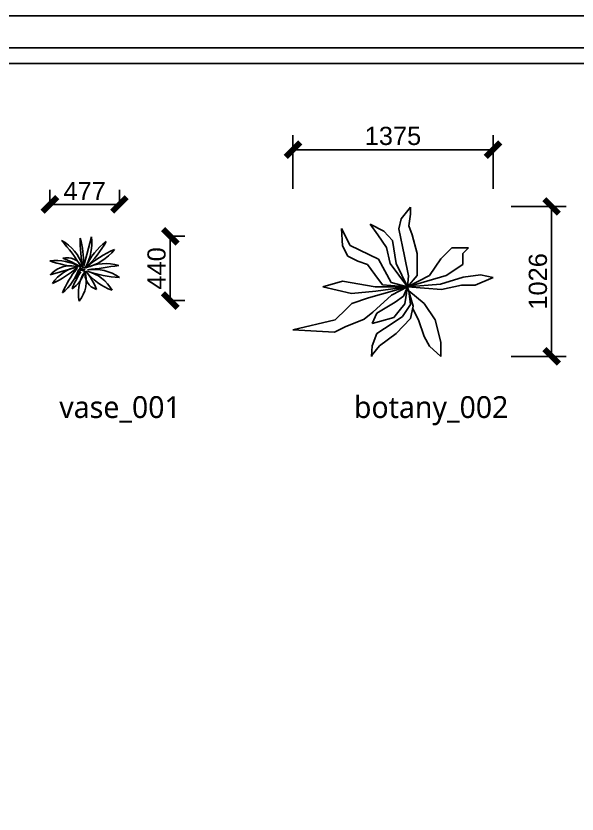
# Model space of a CAD drawing. Extents: x 96704 to 336282, y 34580 to 122302.
# Drawn here: x 143087 to 146942, y 99106 to 104589 of the extents above; entities that cross this region are included whole.
import ezdxf

# ---------------------------------------------------------------- set-up
doc = ezdxf.new("R2010")
doc.units = 0
doc.header["$LTSCALE"] = 1000
doc.header["$MEASUREMENT"] = 0
doc.layers.add('A-WINDOW-门窗', color=153, linetype='Continuous')
doc.layers.add('FF-PLANTS', color=86, linetype='Continuous')
doc.styles.add('ar', font='arial.ttf')
doc.styles.get("Standard").update_dxf_attribs({"font": 'gbenor.shx', "bigfont": 'gbcbig.shx'})
doc.dimstyles.new('1-50', dxfattribs={"dimscale": 50, "dimtxt": 2.5, "dimasz": 2, "dimexe": 2, "dimexo": 2.5, "dimgap": 0.6, "dimtad": 1, "dimdec": 0, "dimrnd": 0.005, "dimzin": 0, "dimdsep": 46, "dimtxsty": 'ar', "dimblk": 'ARCHTICK', "dimcen": 0.125, "dimclrd": 44, "dimclre": 44, "dimclrt": 50, "dimadec": 0, "dimazin": 0, "dimtfac": 1, "dimtdec": 0, "dimtix": 1, "dimtmove": 1, "dimatfit": 3, "dimldrblk": 'DOT', "dimfxl": 1, "dimtvp": 1, "dimtolj": 1, "dimtzin": 0, "dimarcsym": 0})

# ---------------------------------------------------------------- blocks, each defined once
blk = doc.blocks.new('图框2')
at = {"color": 251}
blk.add_line((25026.8, 17757), (372.5, 17757), dxfattribs=at)
blk.add_line((24852.9, 17583.2), (546.3, 17583.2))
blk.add_lwpolyline([(-25.1, 145.5), (25374.5, 145.5), (25374.5, 18104.8), (-25.1, 18104.8)], close=True)
blk = doc.blocks.new('_ArchTick')
at = {"color": 0, "linetype": 'ByBlock', "const_width": 0.4}
blk.add_lwpolyline([(-0.5, -0.5), (0.5, 0.5)], dxfattribs=at)
blk = doc.blocks.new('*D133')
at = {"layer": 'A-WINDOW-门窗', "color": 3, "lineweight": -2, "transparency": 16777216}
for p, q in [((143320.7, 103274), (143320.7, 103394.1)), ((143797.7, 103274), (143797.7, 103394.1)), ((143320.7, 103294.1), (143797.7, 103294.1))]:
    blk.add_line(p, q, dxfattribs=at)
at = {"layer": 'Defpoints', "color": 0, "transparency": 16777216}
for p in [(143797.7, 103294.1), (143320.7, 103149), (143797.7, 103149)]:
    blk.add_point(p, dxfattribs=at)
at = {"layer": 'A-WINDOW-门窗', "color": 3, "lineweight": -2, "transparency": 16777216, "xscale": 100, "yscale": 100, "zscale": 100, "rotation": 180}
blk.add_blockref('_ArchTick', (143320.7, 103294.1), dxfattribs=at)
at = {"layer": 'A-WINDOW-门窗', "color": 3, "lineweight": -2, "transparency": 16777216, "xscale": 100, "yscale": 100, "zscale": 100}
blk.add_blockref('_ArchTick', (143797.7, 103294.1), dxfattribs=at)
at = {"layer": 'A-WINDOW-门窗', "color": 255, "transparency": 16777216, "insert": (143559.2, 103386.6), "char_height": 125, "attachment_point": 5, "style": 'ar'}
blk.add_mtext('\\A1;477', dxfattribs=at)
blk = doc.blocks.new('_Dot')
at = {"color": 0, "linetype": 'ByBlock', "lineweight": -2}
blk.add_line((-0.5, 0), (-1, 0), dxfattribs=at)
at = {"color": 0, "linetype": 'ByBlock', "const_width": 0.5}
blk.add_lwpolyline([(-0.25, 0, 1), (0.25, 0, 1)], format="xyb", close=True, dxfattribs=at)
blk = doc.blocks.new('*D134')
at = {"layer": 'A-WINDOW-门窗', "color": 3, "lineweight": -2, "transparency": 16777216}
for p, q in [((144132.4, 103074.9), (144247.3, 103074.9)), ((144147.3, 103074.9), (144147.3, 102633.9)), ((144132.4, 102633.9), (144247.3, 102633.9))]:
    blk.add_line(p, q, dxfattribs=at)
at = {"layer": 'Defpoints', "color": 0, "transparency": 16777216}
for p in [(144007.4, 103074.9), (144007.4, 102633.9), (144147.3, 102633.9)]:
    blk.add_point(p, dxfattribs=at)
at = {"layer": 'A-WINDOW-门窗', "color": 3, "lineweight": -2, "transparency": 16777216, "xscale": 100, "yscale": 100, "zscale": 100}
for p, rotation in [((144147.3, 103074.9), 90), ((144147.3, 102633.9), 270)]:
    blk.add_blockref('_ArchTick', p, dxfattribs=dict(at, rotation=rotation))
at = {"layer": 'A-WINDOW-门窗', "color": 255, "transparency": 16777216, "insert": (144053.5, 102854.4), "char_height": 125, "attachment_point": 5, "rotation": 90, "style": 'ar'}
blk.add_mtext('\\A1;440', dxfattribs=at)
blk = doc.blocks.new('*D135')
at = {"layer": 'A-WINDOW-门窗', "color": 3, "lineweight": -2, "transparency": 16777216}
for p, q in [((144990, 103401.2), (144990, 103770.2)), ((146365, 103401.2), (146365, 103770.2)), ((144990, 103670.2), (146365, 103670.2))]:
    blk.add_line(p, q, dxfattribs=at)
at = {"layer": 'Defpoints', "color": 0, "transparency": 16777216}
for p in [(146365, 103670.2), (144990, 103276.2), (146365, 103276.2)]:
    blk.add_point(p, dxfattribs=at)
at = {"layer": 'A-WINDOW-门窗', "color": 3, "lineweight": -2, "transparency": 16777216, "xscale": 100, "yscale": 100, "zscale": 100, "rotation": 180}
blk.add_blockref('_ArchTick', (144990, 103670.2), dxfattribs=at)
at = {"layer": 'A-WINDOW-门窗', "color": 3, "lineweight": -2, "transparency": 16777216, "xscale": 100, "yscale": 100, "zscale": 100}
blk.add_blockref('_ArchTick', (146365, 103670.2), dxfattribs=at)
at = {"layer": 'A-WINDOW-门窗', "color": 255, "transparency": 16777216, "insert": (145677.5, 103764.1), "char_height": 125, "attachment_point": 5, "style": 'ar'}
blk.add_mtext('\\A1;1375', dxfattribs=at)
blk = doc.blocks.new('*D136')
at = {"layer": 'A-WINDOW-门窗', "color": 3, "lineweight": -2, "transparency": 16777216}
for p, q in [((146490, 103280.2), (146867.8, 103280.2)), ((146767.8, 103280.2), (146767.8, 102250.2)), ((146490, 102250.2), (146867.8, 102250.2))]:
    blk.add_line(p, q, dxfattribs=at)
at = {"layer": 'Defpoints', "color": 0, "transparency": 16777216}
for p in [(146365, 103280.2), (146365, 102250.2), (146767.8, 102250.2)]:
    blk.add_point(p, dxfattribs=at)
at = {"layer": 'A-WINDOW-门窗', "color": 3, "lineweight": -2, "transparency": 16777216, "xscale": 100, "yscale": 100, "zscale": 100}
for p, rotation in [((146767.8, 103280.2), 90), ((146767.8, 102250.2), 270)]:
    blk.add_blockref('_ArchTick', p, dxfattribs=dict(at, rotation=rotation))
at = {"layer": 'A-WINDOW-门窗', "color": 255, "transparency": 16777216, "insert": (146674, 102765.2), "char_height": 125, "attachment_point": 5, "rotation": 90, "style": 'ar'}
blk.add_mtext('\\A1;1026', dxfattribs=at)
blk = doc.blocks.new('3465465767')
for p, q in [((-126678.4, -21719.5), (-126743.2, -21800.8)), ((-126678.4, -21769), (-126678.4, -21719.5)), ((-126743.2, -21800.8), (-126759, -21870.3)), ((-126688.9, -21847.8), (-126678.4, -21769)), ((-127151.5, -21866.6), (-127144.5, -21986.7)), ((-127091.9, -21983), (-127151.5, -21866.6)), ((-126955.2, -21837.6), (-126902.7, -21911.6)), ((-126860.6, -21885.3), (-126955.2, -21837.6)), ((-126759, -21870.3), (-126720.4, -22058.1)), ((-126667.8, -21911.6), (-126688.9, -21847.8)), ((-126902.7, -21911.6), (-126843.1, -21998)), ((-126801, -21949.2), (-126860.6, -21885.3)), ((-126632.8, -22039.3), (-126667.8, -21911.6)), ((-127144.5, -21986.7), (-127109.4, -22058.1)), ((-126899.2, -22076.9), (-127091.9, -21983)), ((-126776.5, -22106.9), (-126801, -21949.2)), ((-126843.1, -21998), (-126818.6, -22106.9)), ((-126632.8, -22189.5), (-126632.8, -22039.3)), ((-126471, -22076.5), (-126394.8, -22000.3)), ((-126394.8, -22000.3), (-126280.5, -22000.3)), ((-126280.5, -22000.3), (-126318.6, -22038.4)), ((-126318.6, -22038.4), (-126318.6, -22114.6)), ((-127109.4, -22058.1), (-127039.4, -22091.9)), ((-127039.4, -22091.9), (-126972.8, -22114.4)), ((-126811.6, -22238.3), (-126899.2, -22076.9)), ((-126720.4, -22058.1), (-126692.4, -22193.3)), ((-126547.2, -22190.8), (-126471, -22076.5)), ((-126972.8, -22114.4), (-126923.7, -22182)), ((-126818.6, -22106.9), (-126699.6, -22267)), ((-126699.6, -22267), (-126776.5, -22106.9)), ((-126318.6, -22114.6), (-126432.9, -22190.8)), ((-126923.7, -22182), (-126871.1, -22253.3)), ((-126699.6, -22267), (-126632.8, -22189.5)), ((-126432.9, -22190.8), (-126699.6, -22267)), ((-126699.6, -22267), (-126547.2, -22190.8)), ((-126692.4, -22193.3), (-126699.6, -22267)), ((-126471.6, -22249.6), (-126317.4, -22200.8)), ((-126317.4, -22200.8), (-126197, -22184.3)), ((-126111.4, -22203), (-126234.9, -22257.1)), ((-126197, -22184.3), (-126111.4, -22203)), ((-127280.8, -22268.4), (-127146.7, -22228)), ((-127146.7, -22228), (-126920.2, -22268.4)), ((-126871.1, -22253.3), (-126699.6, -22267)), ((-126699.6, -22267), (-126811.6, -22238.3)), ((-126699.6, -22267), (-126471.6, -22249.6)), ((-126327.9, -22257.1), (-126464.6, -22287.1)), ((-126234.9, -22257.1), (-126327.9, -22257.1)), ((-127084.9, -22313.4), (-127280.8, -22268.4)), ((-126916.7, -22298.4), (-127084.9, -22313.4)), ((-126699.6, -22267), (-126966.3, -22343.2)), ((-126920.2, -22268.4), (-126699.6, -22267)), ((-126699.6, -22267), (-126916.7, -22298.4)), ((-126808, -22324.7), (-126699.6, -22267)), ((-126699.6, -22267), (-126727.4, -22332.2)), ((-126716.9, -22384.8), (-126699.6, -22267)), ((-126464.6, -22287.1), (-126699.6, -22267)), ((-126699.6, -22267), (-126660.8, -22399.8)), ((-126688.9, -22294.7), (-126585.3, -22381.3)), ((-126678.4, -22388.6), (-126688.9, -22294.7)), ((-126966.3, -22343.2), (-127080.6, -22381.3)), ((-126937.7, -22441.1), (-126808, -22324.7)), ((-126727.4, -22332.2), (-126783.5, -22373.6)), ((-127118.7, -22419.4), (-127194.9, -22495.6)), ((-127080.6, -22381.3), (-127118.7, -22419.4)), ((-126783.5, -22373.6), (-126909.7, -22448.6)), ((-126755.5, -22433.6), (-126716.9, -22384.8)), ((-126734.4, -22471.1), (-126678.4, -22388.6)), ((-126660.8, -22399.8), (-126678.4, -22486.2)), ((-126623.4, -22495.6), (-126661.5, -22419.4)), ((-126585.3, -22381.3), (-126509.1, -22495.6)), ((-126997.3, -22489.9), (-126937.7, -22441.1)), ((-126909.7, -22448.6), (-126941.2, -22520)), ((-126892.2, -22505), (-126794, -22478.7)), ((-126804.6, -22520), (-126734.4, -22471.1)), ((-126794, -22478.7), (-126755.5, -22433.6)), ((-127194.9, -22495.6), (-127486.4, -22563.1)), ((-127127, -22542.5), (-126997.3, -22489.9)), ((-126941.2, -22520), (-126892.2, -22505)), ((-126909.7, -22587.6), (-126804.6, -22520)), ((-126678.4, -22486.2), (-126776.5, -22587.6)), ((-126585.3, -22609.9), (-126623.4, -22495.6)), ((-126509.1, -22495.6), (-126471, -22648)), ((-127486.4, -22563.1), (-127200.6, -22580.1)), ((-127200.6, -22580.1), (-127127, -22542.5)), ((-126942.9, -22673.9), (-126909.7, -22587.6)), ((-126776.5, -22587.6), (-126892.2, -22673.9)), ((-126547.2, -22675.4), (-126585.3, -22609.9)), ((-126945.8, -22745.5), (-126942.9, -22673.9)), ((-126892.2, -22673.9), (-126941.2, -22734)), ((-126471, -22745.5), (-126547.2, -22675.4)), ((-126471, -22648), (-126471, -22745.5)), ((-126941.2, -22734), (-126945.8, -22745.5))]:
    blk.add_line(p, q)
blk = doc.blocks.new('56547665767')
for p, q in [((-128593.9, -22122.8), (-128540.9, -21925.3)), ((-128623, -22160.2), (-128652.1, -22212.5))]:
    blk.add_line(p, q)
for centre, radius, start, end in [((-128899.2, -21964.2), 360.4, 332.5578, 6.201), ((-128888.9, -22213.2), 299.8, 17.0473, 61.9276), ((-129538.9, -22681.6), 1078.5, 30.5938, 42.8173), ((-129145.8, -22092.4), 550.4, 357.3527, 16.7883), ((-127342.7, -21932.5), 1276.1, 180.0406, 189.2545), ((-128165.9, -22317.3), 453.8, 127.198, 155.6633), ((-129084.5, -21600.1), 735.9, 313.3426, 331.0902), ((-128095.6, -22685.1), 732.4, 113.0908, 131.3416), ((-128660.9, -21789.5), 355.7, 283.5808, 321.3981), ((-128784, -22424.8), 337.6, 60.7276, 97.1833), ((-128607.8, -21492.9), 635.6, 249.9068, 267.3206), ((-128708.6, -22176.4), 109.2, 23.5543, 105.4167), ((-129005.6, -22772), 750.3, 58.4211, 69.0755), ((-128683.8, -22311.6), 189, 87.2952, 138.3612), ((-131808.2, -11687.7), 10913.9, 285.86256, 286.89997), ((-128591, -22385.9), 259.4, 99.8628, 146.7938), ((-129112.7, -21576.7), 733.4, 294.5444, 310.3893), ((-128080.1, -22587.1), 716.1, 141.6493, 157.0931), ((-128974.4, -22026.7), 366.5, 309.798, 340.3125), ((-128622.9, -22152.5), 6.7, 231.0779, 160.3125), ((-128442.6, -22434.6), 326.8, 74.0908, 114.731), ((-128888.3, -19052.1), 3114.5, 275.8835, 279.8947), ((-128526.8, -22461), 313.3, 55.4562, 97.3507), ((-128786.5, -22110.6), 204.2, 303.2932, 344.4946), ((-128028.7, -22540.1), 695.7, 147.3863, 158.1538), ((-128325.2, -22315.3), 305.7, 153.2316, 189.604), ((-128804.6, -22223.8), 228.1, 321.3411, 16.1962), ((-128476.1, -22180.2), 109.3, 169.4664, 253.7979), ((-128265.4, -21919.2), 396, 217.0365, 250.1741), ((-128970.2, -22471.6), 499.7, 21.9119, 38.5429), ((-128308.2, -21404.6), 799.3, 250.9603, 267.0647), ((-128641.4, -22428.2), 277.6, 29.4585, 74.8757)]:
    blk.add_arc(centre, radius, start, end)
for points in [[(-128629.2, -22135.3), (-128579.4, -22142.7), (-128620.9, -22155.2), (-128591.9, -22165.2)], [(-128599.1, -22126.1), (-128578.8, -22130.5), (-128599.1, -22137.2), (-128578.8, -22141.6)]]:
    blk.add_solid(points)

msp = doc.modelspace()

# ---------------------------------------------------------------- block references
at = {"xscale": 0.6263055771723246, "yscale": 0.6263055771723246, "zscale": 0.6263055771723246}
msp.add_blockref('图框2', (134655.9, 93249.8), dxfattribs=at)
at = {"layer": 'FF-PLANTS'}
for name, p in [('3465465767', (272476.4, 124995.7)), ('56547665767', (272146.9, 124995.7))]:
    msp.add_blockref(name, p, dxfattribs=at)

# ---------------------------------------------------------------- texts
at = {"char_height": 150, "width": 1434.402, "attachment_point": 1}
for s, insert in [('{\\fMicrosoft YaHei|b0|i0|c134|p34;vase_001}', (143384.7, 101976.7)), ('{\\fMicrosoft YaHei|b0|i0|c134|p34;botany_002}', (145409.6, 101976.7))]:
    msp.add_mtext(s, dxfattribs=dict(at, insert=insert))

# ---------------------------------------------------------------- dimensions: what is measured, and where the dimension line sits
at = {"layer": 'A-WINDOW-门窗', "color": 9}
for base, p1, p2, picture, middle in [((146365, 103670.2), (144990, 103276.2), (146365, 103276.2), '*D135', (145677.5, 103764.1)), ((143797.7, 103294.1), (143320.7, 103149), (143797.7, 103149), '*D133', (143559.2, 103386.6))]:
    dim = msp.add_linear_dim(base=base, p1=p1, p2=p2, dimstyle='1-50', override={"dimclrd": 3, "dimclre": 3, "dimclrt": 255}, dxfattribs=at)
    dim.commit()
    dim.dimension.update_dxf_attribs({"geometry": picture, "text_midpoint": middle})
for base, p1, p2, text, picture, middle in [((146767.8, 102250.2), (146365, 103280.2), (146365, 102250.2), '1026', '*D136', (146674, 102765.2)), ((144147.3, 102633.9), (144007.4, 103074.9), (144007.4, 102633.9), '440', '*D134', (144053.5, 102854.4))]:
    dim = msp.add_linear_dim(base=base, p1=p1, p2=p2, angle=90, text=text, dimstyle='1-50', override={"dimclrd": 3, "dimclre": 3, "dimclrt": 255}, dxfattribs=at)
    dim.commit()
    dim.dimension.update_dxf_attribs({"geometry": picture, "text_midpoint": middle})

doc.saveas('drawing.dxf')
